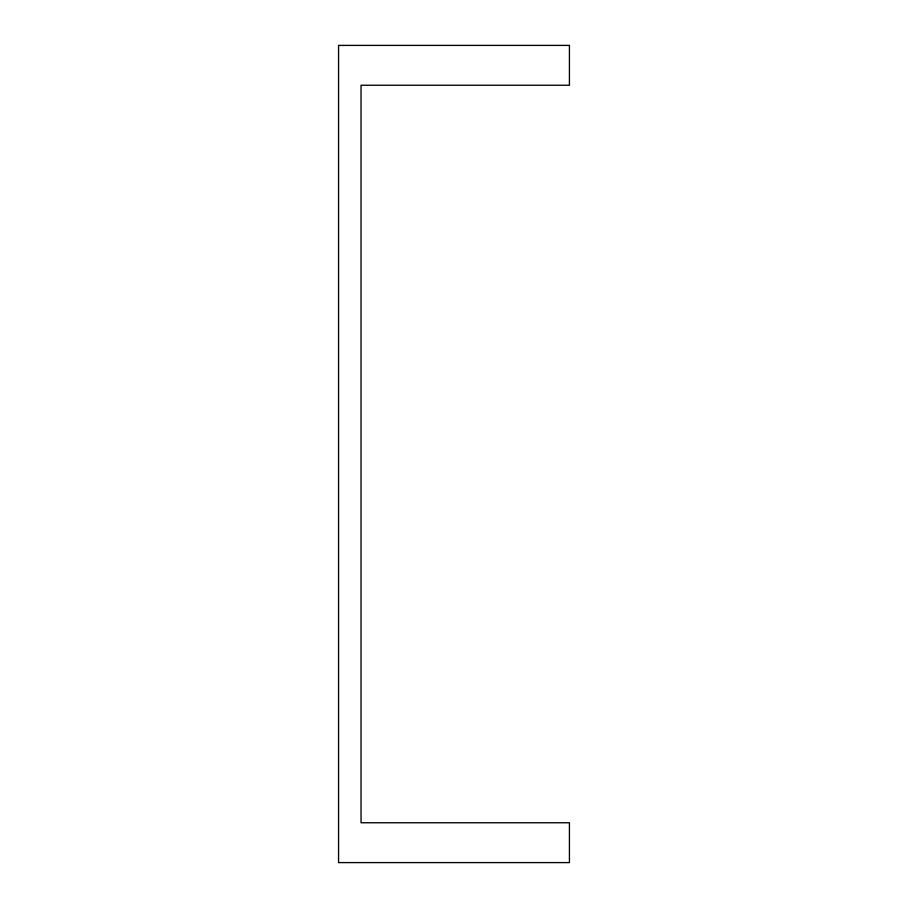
<?xml version="1.0" encoding="UTF-8"?>
<svg xmlns="http://www.w3.org/2000/svg" width="908" height="908" viewBox="0 0 908 908"><rect width="100%" height="100%" fill="white"/><g stroke="black" fill="none" stroke-linecap="round" stroke-linejoin="round"><path stroke-width="1.36" d="M569.429 45.4L338.571 45.4L338.571 862.6L569.429 862.6L569.429 822.761L361.044 822.761L361.044 85.238L569.429 85.238L569.429 45.4"/></g></svg>
